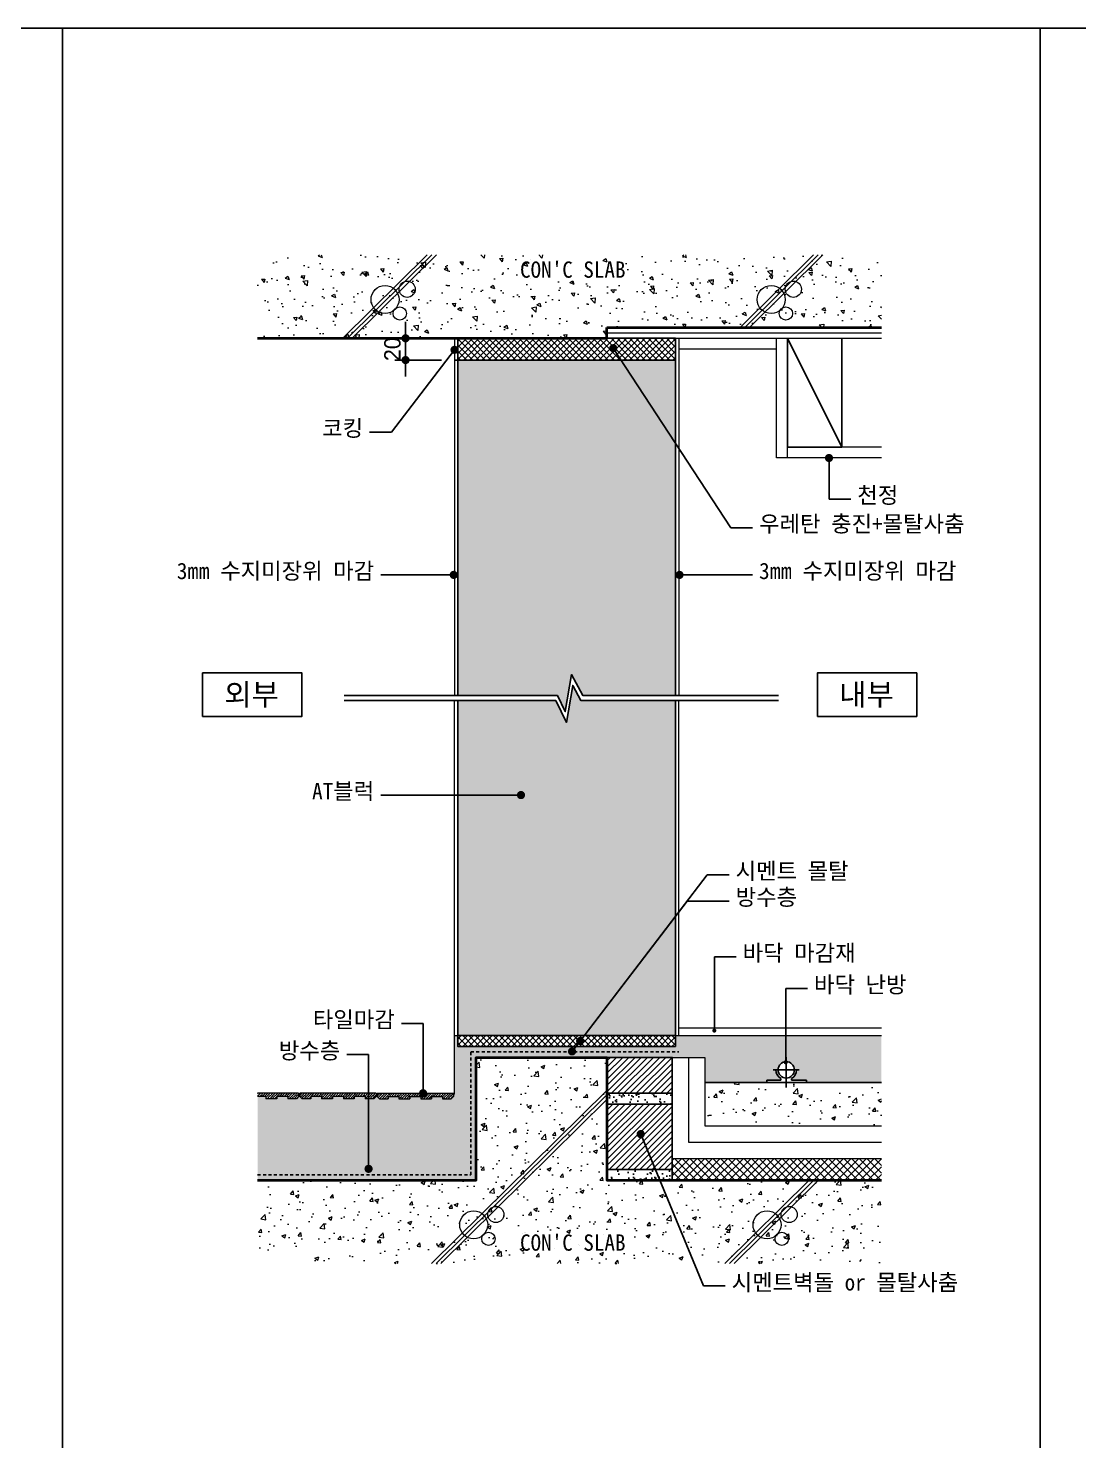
# Model space of a CAD drawing. Header units: millimetres. Extents: x 251300 to 259188, y 17948 to 29188.
# Drawn here: x 254831 to 256762, y 20651 to 23248 of the extents above; entities that cross this region are included whole.
import ezdxf
from ezdxf.enums import TextEntityAlignment as Align

# ---------------------------------------------------------------- set-up
doc = ezdxf.new("R2010")
doc.units = ezdxf.units.MM
doc.header["$MEASUREMENT"] = 0
doc.linetypes.add('HID', pattern=[2, 1.1, -0.9])
doc.layers.get('0').update_dxf_attribs({"linetype": 'CONTINUOUS'})
for name, color, linetype in [('A-ANNO-TEXT010', 7, 'CONTINUOUS'), ('CEIL', 5, 'CONTINUOUS'), ('DIM', 7, 'CONTINUOUS'), ('FIN2', 5, 'CONTINUOUS'), ('HAT', 5, 'CONTINUOUS'), ('SYM', 7, 'CONTINUOUS'), ('TEX', 3, 'CONTINUOUS')]:
    doc.layers.add(name, color=color, linetype=linetype)
for name, color, linetype, lineweight in [('A-CONC-LIN1', 2, 'CONTINUOUS', 40), ('A-ELEV-LIN3', 8, 'CONTINUOUS', 18), ('A-MKXS-LEAD', 7, 'CONTINUOUS', 25), ('A-SECT-LIN1', 4, 'CONTINUOUS', 25), ('A-WAXM-BLOC', 3, 'CONTINUOUS', 25), ('A-XXXX-FIN2', 6, 'CONTINUOUS', 20), ('A-XXXX-HATC', 8, 'CONTINUOUS', 18), ('A-XXXX-TABL', 7, 'CONTINUOUS', 25), ('A-XXXX-TXT2', 3, 'CONTINUOUS', 25), ('S-XXXX-HATC', 8, 'CONTINUOUS', 18)]:
    doc.layers.add(name, color=color, linetype=linetype, lineweight=lineweight)
doc.styles.get("Standard").update_dxf_attribs({"font": 'SIMPLEX.shx'})
doc.styles.add('견고딕', font='HY견고딕')
doc.styles.add('돋움체', font='')
doc.styles.add('돋음', font='')
doc.styles.get('돋움체').set_extended_font_data('DotumChe')
doc.styles.get('돋음').set_extended_font_data('Dotum')
doc.linetypes.add('단열재', pattern='A,0.000125,-0.125,[134,ltypeshp.shx,S=0.125,R=0,X=-0.125,Y=0],-0.25,[134,ltypeshp.shx,S=0.125,R=180,X=0.125,Y=0],-0.125', length=0.5001250000000002)
doc.dimstyles.new('ISO-25', dxfattribs={"dimtxt": 2.5, "dimasz": 2.5, "dimexe": 1.25, "dimexo": 0.625, "dimtad": 1, "dimtxsty": 'Standard', "dimcen": 2.5, "dimadec": 0, "dimazin": 0, "dimtfac": 1, "dimtmove": 0, "dimatfit": 3, "dimfxl": 1, "dimarcsym": 0})

# ---------------------------------------------------------------- blocks, each defined once
blk = doc.blocks.new('_Dot')
at = {"color": 0, "linetype": 'ByBlock', "lineweight": -2}
blk.add_line((-0.5, 0), (-1, 0), dxfattribs=at)
at = {"color": 0, "linetype": 'ByBlock', "const_width": 0.5}
blk.add_lwpolyline([(-0.25, 0, 1), (0.25, 0, 1)], format="xyb", close=True, dxfattribs=at)
blk = doc.blocks.new('*D24')
at = {"layer": 'DIM', "color": 7, "lineweight": -2, "transparency": 16777216}
for p, q in [((255524.3169326774, 22692.55205696768), (255524.3169326774, 22707.55205696768)), ((255590.3169326774, 22677.55205696768), (255504.3169326774, 22677.55205696768)), ((255524.3169326774, 22637.55205696768), (255524.3169326774, 22677.55205696768)), ((255590.3169326774, 22637.55205696768), (255504.3169326774, 22637.55205696768)), ((255524.3169326774, 22622.55205696768), (255524.3169326774, 22607.55205696768))]:
    blk.add_line(p, q, dxfattribs=at)
at = {"layer": 'DIM', "color": 7, "lineweight": -2, "transparency": 16777216, "xscale": 15, "yscale": 15, "zscale": 15}
for p, rotation in [((255524.3169326774, 22677.55205696768), 270), ((255524.3169326774, 22637.55205696768), 90)]:
    blk.add_blockref('_Dot', p, dxfattribs=dict(at, rotation=rotation))
at = {"layer": 'DIM', "color": 3, "transparency": 16777216, "insert": (255500.2965798958, 22657.55205696772), "char_height": 30, "attachment_point": 5, "rotation": 90, "style": '돋음'}
blk.add_mtext('20', dxfattribs=at)

msp = doc.modelspace()

# ---------------------------------------------------------------- hatches: boundary and pattern name
at = {"layer": 'A-XXXX-HATC', "ltscale": 2}
h = msp.add_hatch(dxfattribs=at)
h.set_pattern_fill('AR-CONC', color=256, scale=0.4)
h.set_pattern_definition([(310, (255755.529993424, 22754.16423233476), (72.87386759840159, 6.375634215561229), [7.620000000000001, -83.82000000000001]), (5, (255755.529993424, 22754.16423233476), (-14.09713039026679, -76.422657152872), [6.096, -67.056]), (259.549, (255761.602793424, 22754.69553233479), (58.77700066638372, -70.04667512811675), [6.476000000000001, -71.236]), (313.8158, (255755.529993424, 22733.84423233469), (108.431616356852, 16.81693117309086), [11.42999999999997, -125.7299999999997]), (263.3644, (255764.5659534241, 22735.24563233478), (94.96169378649486, -98.97022235601969), [9.714000000000002, -106.854]), (8.81599999999998, (255755.529993424, 22733.84423233469), (94.96184232557357, -98.97004714423908), [9.144, -100.584]), (339, (255765.689993424, 22738.92423233476), (60.64595193415332, 40.90620740670499), [7.619999999999983, -83.81999999999978]), (33.99999999999997, (255765.689993424, 22738.92423233476), (24.72081133905884, -73.6751864489277), [6.095999999999992, -67.05599999999987]), (288.5486, (255770.7437934241, 22742.3330723347), (85.36659630804978, -32.76914308642297), [6.476000000000001, -71.236]), (322.5, (255755.529993424, 22754.16423233476), (1.235441300236727, -33.82201554926124), [0, -66.2432, 0, -68.072, 0, -67.31]), (352.5, (255755.529993424, 22754.16423233476), (26.7278650041223, -40.0722299272478), [0, -38.81120000000001, 0, -64.7192, 0, -25.654]), (32.50000000000003, (255732.873193424, 22754.16423233476), (54.23623806674856, 2.291497597069378), [0, -25.4, 0, -79.248, 0, -105.156]), (42.50000000000002, (255722.7131934241, 22754.16423233476), (59.25167255440722, -10.17059641333321), [0, -33.01999999999989, 0, -52.62879999999987, 0, -74.67599999999979])])
h.paths.add_polyline_path([(255854.3169326774, 22677.55205696768), (255894.3169326774, 22677.55205696768), (255894.3169326774, 22697.55205696768), (256398.8418628123, 22697.55205696768), (256398.8418628123, 22830.77640770183), (255252.3374988258, 22830.77640770183), (255252.3374988258, 22677.55205696768), (255654.3169326774, 22677.55205696768)])
h = msp.add_hatch(dxfattribs=at)
h.set_pattern_fill('DOTS', color=256, scale=8)
h.set_pattern_definition([(0, (267594.1014837556, 38313.79535520943), (6.35, 12.7), [0, -12.7])])
h.paths.add_polyline_path([(255803.2841523926, 22020.77531860483), (255817.7624330538, 21991.18416317278), (255829.3542412907, 22059.20047135156), (255850.2060185222, 22020.77531860483), (256020.3169326774, 22020.77531860483), (256020.3169326774, 22637.55205696768), (255620.3169326774, 22637.55205696768), (255620.3169326774, 22020.77531860483)])
h.paths.add_polyline_path([(255620.3169326774, 21395.572147038), (256020.3169326774, 21395.572147038), (256020.3169326774, 22011.43541594821), (255846.6130527268, 22011.43541594821), (255831.5153806527, 22039.25704233156), (255819.9235724156, 21971.2407341529), (255800.2572269953, 22011.43541594821), (255620.3169326774, 22011.43541594821)])
h = msp.add_hatch(dxfattribs=at)
h.set_pattern_fill('AR-SAND', color=256, scale=0.4)
h.set_pattern_definition([(37.50000000000001, (255366.9879352244, 22394.55607498175), (-0.6400125183936183, 19.57652949317369), [0, -15.4432, 0, -17.272, 0, -16.51]), (7.499999999999999, (255366.9879352244, 22394.55607498175), (17.98093132552011, 28.67300402273417), [0, -8.3312, 0, -13.9192, 0, -5.334000000000001]), (327.5, (255354.4911352246, 22394.55607498175), (31.63969480965832, 0.05748738714183049), [0, -5.08, 0, -18.288, 0, -23.876]), (317.5, (255354.4911352246, 22394.55607498175), (30.54225809889189, 8.917172930288652), [0, -2.54, 0, -11.9888, 0, -13.716])])
edge = h.paths.add_edge_path()
edge.add_line((256026.3169326774, 21395.572147038), (256020.3169326774, 21395.572147038))
edge.add_line((256020.3169326774, 21395.572147038), (256020.3169326774, 21375.572147038))
edge.add_line((256020.3169326774, 21375.572147038), (255620.3169326774, 21375.572147038))
edge.add_line((255620.3169326774, 21375.572147038), (255620.3169326774, 21395.572147038))
edge.add_line((255620.3169326774, 21395.572147038), (255614.3169326774, 21395.572147038))
edge.add_line((255614.3169326774, 21395.572147038), (255614.3169326774, 21287.572147038))
edge.add_line((255614.3169326774, 21287.572147038), (255612.1940298344, 21287.572147038))
edge.add_line((255612.1940298342, 21287.572147038), (255612.1940298342, 21283.572147038))
edge.add_line((255612.1940298342, 21283.572147038), (255608.1940298342, 21279.572147038))
edge.add_line((255608.1940298342, 21279.572147038), (255592.1940298342, 21279.572147038))
edge.add_line((255592.1940298342, 21279.572147038), (255592.1940298342, 21283.572147038))
edge.add_line((255592.1940298342, 21283.572147038), (255572.1940298342, 21283.572147038))
edge.add_line((255572.1940298342, 21283.572147038), (255572.1940298342, 21279.572147038))
edge.add_line((255572.1940298342, 21279.572147038), (255552.1940298342, 21279.572147038))
edge.add_line((255552.1940298342, 21279.572147038), (255552.1940298342, 21283.572147038))
edge.add_line((255552.1940298342, 21283.572147038), (255532.1940298342, 21283.572147038))
edge.add_line((255532.1940298342, 21283.572147038), (255532.1940298342, 21279.572147038))
edge.add_line((255532.1940298342, 21279.572147038), (255512.1940298342, 21279.572147038))
edge.add_line((255512.1940298342, 21279.572147038), (255512.1940298342, 21283.572147038))
edge.add_line((255512.1940298342, 21283.572147038), (255492.1940298342, 21283.572147038))
edge.add_line((255492.1940298342, 21283.572147038), (255492.1940298342, 21279.572147038))
edge.add_line((255492.1940298342, 21279.572147038), (255476.1940298342, 21279.572147038))
edge.add_line((255476.1940298342, 21279.572147038), (255472.1940298342, 21283.572147038))
edge.add_line((255472.1940298342, 21283.572147038), (255472.1940298342, 21287.572147038))
edge.add_line((255472.1940298342, 21287.572147038), (255469.9853769248, 21287.572147038))
edge.add_line((255469.9853769248, 21287.572147038), (255469.9853769248, 21283.572147038))
edge.add_line((255469.9853769248, 21283.572147038), (255465.9853769248, 21279.572147038))
edge.add_line((255465.9853769248, 21279.572147038), (255449.9853769248, 21279.572147038))
edge.add_line((255449.9853769248, 21279.572147038), (255449.9853769248, 21283.572147038))
edge.add_line((255449.9853769248, 21283.572147038), (255429.9853769248, 21283.572147038))
edge.add_line((255429.9853769248, 21283.572147038), (255429.9853769248, 21279.572147038))
edge.add_line((255429.9853769248, 21279.572147038), (255409.9853769248, 21279.572147038))
edge.add_line((255409.9853769248, 21279.572147038), (255409.9853769248, 21283.572147038))
edge.add_line((255409.9853769248, 21283.572147038), (255389.9853769248, 21283.572147038))
edge.add_line((255389.9853769248, 21283.572147038), (255389.9853769248, 21279.572147038))
edge.add_line((255389.9853769248, 21279.572147038), (255369.9853769248, 21279.572147038))
edge.add_line((255369.9853769248, 21279.572147038), (255369.9853769248, 21283.572147038))
edge.add_line((255369.9853769248, 21283.572147038), (255349.9853769248, 21283.572147038))
edge.add_line((255349.9853769248, 21283.572147038), (255349.9853769248, 21279.572147038))
edge.add_line((255349.9853769248, 21279.572147038), (255333.9853769248, 21279.572147038))
edge.add_line((255333.9853769248, 21279.572147038), (255329.9853769248, 21283.572147038))
edge.add_line((255329.9853769248, 21283.572147038), (255329.9853769248, 21287.572147038))
edge.add_line((255329.9853769248, 21287.572147038), (255327.7767240154, 21287.572147038))
edge.add_line((255327.7767240154, 21287.572147038), (255327.7767240154, 21283.572147038))
edge.add_line((255327.7767240154, 21283.572147038), (255323.7767240154, 21279.572147038))
edge.add_line((255323.7767240154, 21279.572147038), (255307.7767240154, 21279.572147038))
edge.add_line((255307.7767240154, 21279.572147038), (255307.7767240154, 21283.572147038))
edge.add_line((255307.7767240154, 21283.572147038), (255287.7767240154, 21283.572147038))
edge.add_line((255287.7767240154, 21283.572147038), (255287.7767240154, 21279.572147038))
edge.add_line((255287.7767240154, 21279.572147038), (255267.7767240154, 21279.572147038))
edge.add_line((255267.7767240154, 21279.572147038), (255267.7767240154, 21283.572147038))
edge.add_line((255267.7767240154, 21283.572147038), (255252.3374988258, 21283.572147038))
edge.add_line((255252.3374988258, 21283.572147038), (255252.3374988258, 21149.572147038))
edge.add_line((255252.3374988258, 21149.572147038), (255252.3374988258, 21129.572147038))
edge.add_line((255252.3374988258, 21129.572147038), (255654.3169326774, 21129.572147038))
edge.add_line((255654.3169326774, 21129.572147038), (255654.3169326774, 21355.572147038))
edge.add_line((255654.3169326774, 21355.572147038), (255894.3169326774, 21355.572147038))
edge.add_line((255894.3169326774, 21355.572147038), (256014.3169326774, 21355.572147038))
edge.add_line((256014.3169326774, 21355.572147038), (256044.3169326774, 21355.572147038))
edge.add_line((256044.3169326774, 21355.572147038), (256074.3169326774, 21355.572147038))
edge.add_line((256074.3169326774, 21355.572147038), (256074.3169326774, 21309.572147038))
edge.add_line((256074.3169326774, 21309.572147038), (256188.3169326774, 21309.572147038))
edge.add_line((256188.3169326774, 21309.572147038), (256188.3169326774, 21313.572147038))
edge.add_line((256188.3169326774, 21313.572147038), (256213.877079065, 21313.572147038))
edge.add_line((256213.877079065, 21313.572147038), (256213.877079065, 21316.41665261663))
edge.add_arc((256223.877079069, 21332.57214704033), 19.000000004092, -179.99999999297881, -121.75686386619827, ccw=False)
edge.add_line((256204.877079065, 21332.572147038), (256208.877079065, 21332.572147038))
edge.add_arc((256223.877079065, 21332.572147038), 15, 90, 180, ccw=False)
edge.add_arc((256223.877079065, 21332.572147038), 15.00000000000291, 0, 90, ccw=False)
edge.add_line((256238.877079065, 21332.572147038), (256242.877079065, 21332.572147038))
edge.add_arc((256223.8770790648, 21332.572147038), 19.00000000003376, -58.24313612673802, 0, ccw=False)
edge.add_line((256233.877079069, 21316.41665261907), (256233.877079065, 21313.57214703812))
edge.add_line((256233.877079065, 21313.572147038), (256261.2963196254, 21313.572147038))
edge.add_line((256261.2963196254, 21313.572147038), (256261.2963196273, 21309.572147038))
edge.add_line((256261.2963196273, 21309.572147038), (256398.8418628123, 21309.572147038))
edge.add_line((256398.8418628123, 21309.572147038), (256398.8418628123, 21395.572147038))
edge.add_line((256398.8418628123, 21395.572147038), (256026.3169326774, 21395.572147038))
h = msp.add_hatch(dxfattribs=at)
h.set_pattern_fill('_USER', color=256, scale=8, angle=44.99999999999999, double=1, pattern_type=0)
h.set_pattern_definition([(44.99999999999999, (255820.3169326774, 21385.572147038), (-5.65685424949238, 5.656854249492381), []), (135, (255820.3169326774, 21385.572147038), (-5.656854249492381, -5.65685424949238), [])])
h.paths.add_polyline_path([(255620.3169326774, 21395.572147038), (256020.3169326774, 21395.572147038), (256020.3169326774, 21375.572147038), (255620.3169326774, 21375.572147038)])
h = msp.add_hatch(dxfattribs=at)
h.set_pattern_fill('AR-CONC', color=256, scale=0.4)
h.set_pattern_definition([(49.99999999999999, (255895.649368214, 21052.95997167093), (72.87386759840159, -6.375634215561229), [7.620000000000001, -83.82000000000001]), (355, (255895.649368214, 21052.95997167093), (-14.09713039026679, 76.422657152872), [6.096, -67.056]), (100.451, (255901.722168214, 21052.42867167101), (58.77700066638372, 70.04667512811675), [6.476000000000001, -71.236]), (46.1842, (255895.649368214, 21073.27997167099), (108.431616356852, -16.81693117309086), [11.43, -125.73]), (96.6356, (255904.6853282141, 21071.8785716709), (94.96169378649486, 98.97022235601969), [9.714, -106.854]), (351.1840000000001, (255895.649368214, 21073.27997167099), (94.96184232557357, 98.97004714423908), [9.144, -100.584]), (21, (255905.809368214, 21068.19997167092), (60.64595193415332, -40.90620740670499), [7.620000000000001, -83.82000000000001]), (326.0000000000001, (255905.809368214, 21068.19997167092), (24.72081133905884, 73.6751864489277), [6.096, -67.056]), (71.4514, (255910.8631682141, 21064.79113167099), (85.36659630804978, 32.76914308642297), [6.476000000000001, -71.236]), (37.50000000000001, (255895.649368214, 21052.95997167093), (1.235441300236727, 33.82201554926124), [0, -66.2432, 0, -68.072, 0, -67.31]), (7.499999999999999, (255895.649368214, 21052.95997167093), (26.7278650041223, 40.0722299272478), [0, -38.81120000000001, 0, -64.7192, 0, -25.654]), (327.5, (255872.992568214, 21052.95997167093), (54.23623806674856, -2.291497597069378), [0, -25.4, 0, -79.248, 0, -105.156]), (317.5, (255862.8325682139, 21052.95997167093), (59.25167255440722, 10.17059641333321), [0, -33.02, 0, -52.62880000000001, 0, -74.676])])
h.paths.add_polyline_path([(255252.3374988258, 21129.572147038), (255252.3374988258, 20976.34779630385), (256398.8418628123, 20976.34779630385), (256398.8418628123, 21129.572147038), (255894.3169326774, 21129.572147038), (255894.3169326774, 21355.572147038), (255654.3169326774, 21355.572147038), (255654.3169326774, 21129.572147038)])
h = msp.add_hatch(dxfattribs=at)
h.set_pattern_fill('_USER', color=256, scale=8, angle=44.99999999999999, pattern_type=0)
h.set_pattern_definition([(44.99999999999999, (255331.3540419748, 22392.55607498175), (-5.65685424949238, 5.656854249492381), [])])
h.paths.add_polyline_path([(255894.3169326774, 21149.572147038), (256014.3169326774, 21149.572147038), (256014.3169326774, 21169.572147038), (256014.3169326774, 21269.572147038), (255894.3169326774, 21269.572147038)])
h.paths.add_polyline_path([(255894.3169326774, 21355.572147038), (255894.3169326774, 21289.572147038), (256014.3169326774, 21289.572147038), (256014.3169326774, 21355.572147038)])
h = msp.add_hatch(dxfattribs=at)
h.set_pattern_fill('AR-CONC', color=256, scale=0.4)
h.set_pattern_definition([(49.99999999999999, (256236.5793977448, 21269.572147038), (72.87386759840159, -6.375634215561229), [7.620000000000001, -83.82000000000001]), (355, (256236.5793977448, 21269.572147038), (-14.09713039026679, 76.422657152872), [6.096, -67.056]), (100.451, (256242.6521977448, 21269.04084703797), (58.77700066638372, 70.04667512811675), [6.476000000000001, -71.236]), (46.1842, (256236.5793977448, 21289.89214703807), (108.431616356852, -16.81693117309086), [11.43, -125.73]), (96.6356, (256245.6153577448, 21288.49074703798), (94.96169378649486, 98.97022235601969), [9.714, -106.854]), (351.1840000000001, (256236.5793977448, 21289.89214703807), (94.96184232557357, 98.97004714423908), [9.144, -100.584]), (21, (256246.7393977447, 21284.81214703799), (60.64595193415332, -40.90620740670499), [7.620000000000001, -83.82000000000001]), (326.0000000000001, (256246.7393977447, 21284.81214703799), (24.72081133905884, 73.6751864489277), [6.096, -67.056]), (71.4514, (256251.7931977448, 21281.40330703806), (85.36659630804978, 32.76914308642297), [6.476000000000001, -71.236]), (37.50000000000001, (256236.5793977448, 21269.572147038), (1.235441300236727, 33.82201554926124), [0, -66.2432, 0, -68.072, 0, -67.31]), (7.499999999999999, (256236.5793977448, 21269.572147038), (26.7278650041223, 40.0722299272478), [0, -38.81120000000001, 0, -64.7192, 0, -25.654]), (327.5, (256213.9225977448, 21269.572147038), (54.23623806674856, -2.291497597069378), [0, -25.4, 0, -79.248, 0, -105.156]), (317.5, (256203.7625977447, 21269.572147038), (59.25167255440722, 10.17059641333321), [0, -33.02, 0, -52.62880000000001, 0, -74.676])])
h.paths.add_polyline_path([(256074.3169326774, 21229.572147038), (256398.8418628123, 21229.572147038), (256398.8418628123, 21309.572147038), (256261.2963196273, 21309.572147038), (256223.877079065, 21309.572147038), (256188.3169326774, 21309.572147038), (256074.3169326774, 21309.572147038)])
h = msp.add_hatch(dxfattribs=at)
h.set_pattern_fill('ANSI35', color=256)
h.set_pattern_definition([(44.99999999999999, (255432.2657643299, 21284.572147038), (-4.490128060534576, 4.490128060534577), []), (44.99999999999999, (255436.75589433, 21284.572147038), (-4.490128060534576, 4.490128060534577), [7.9375, -1.5875, 0, -1.5875])])
h.paths.add_polyline_path([(255329.9853769248, 21283.572147038), (255333.9853769248, 21279.572147038), (255349.9853769248, 21279.572147038), (255349.9853769248, 21283.572147038), (255369.9853769248, 21283.572147038), (255369.9853769248, 21279.572147038), (255389.9853769248, 21279.572147038), (255389.9853769248, 21283.572147038), (255409.9853769248, 21283.572147038), (255409.9853769248, 21279.572147038), (255429.9853769248, 21279.572147038), (255429.9853769248, 21283.572147038), (255449.9853769248, 21283.572147038), (255449.9853769248, 21279.572147038), (255465.9853769248, 21279.572147038), (255469.9853769248, 21283.572147038), (255469.9853769248, 21287.572147038), (255469.9853769248, 21289.572147038), (255329.9853769248, 21289.572147038), (255329.9853769248, 21287.572147038)])
h.paths.add_polyline_path([(255472.1940298342, 21283.572147038), (255476.1940298342, 21279.572147038), (255492.1940298342, 21279.572147038), (255492.1940298342, 21283.572147038), (255512.1940298342, 21283.572147038), (255512.1940298342, 21279.572147038), (255532.1940298342, 21279.572147038), (255532.1940298342, 21283.572147038), (255552.1940298342, 21283.572147038), (255552.1940298342, 21279.572147038), (255572.1940298342, 21279.572147038), (255572.1940298342, 21283.572147038), (255592.1940298342, 21283.572147038), (255592.1940298342, 21279.572147038), (255608.1940298342, 21279.572147038), (255612.1940298342, 21283.572147038), (255612.1940298342, 21287.572147038), (255612.1940298342, 21289.572147038), (255472.1940298342, 21289.572147038), (255472.1940298342, 21287.572147038)])
h.paths.add_polyline_path([(255267.7767240154, 21283.572147038), (255267.7767240154, 21279.572147038), (255287.7767240154, 21279.572147038), (255287.7767240154, 21283.572147038), (255307.7767240154, 21283.572147038), (255307.7767240154, 21279.572147038), (255323.7767240154, 21279.572147038), (255327.7767240154, 21283.572147038), (255327.7767240154, 21287.572147038), (255327.7767240154, 21289.572147038), (255252.3374988258, 21289.572147038), (255252.3374988258, 21283.572147038)])
h = msp.add_hatch(dxfattribs=at)
h.set_pattern_fill('_USER', color=256, scale=10, angle=44.99999999999999, double=1, pattern_type=0)
h.set_pattern_definition([(44.99999999999999, (255381.8065349884, 22371.95607498177), (-7.071067811865475, 7.071067811865476), []), (135, (255381.8065349884, 22371.95607498177), (-7.071067811865476, -7.071067811865475), [])])
h.paths.add_polyline_path([(256014.3169326774, 21129.572147038), (256398.8418628123, 21129.572147038), (256398.8418628123, 21169.572147038), (256014.3169326774, 21169.572147038), (256014.3169326774, 21149.572147038)])
at = {"layer": 'HAT'}
h = msp.add_hatch(dxfattribs=at)
h.set_pattern_fill('AR-SAND', color=256, scale=0.4)
h.set_pattern_definition([(37.50000000000001, (255954.3169326774, 21209.572147038), (-0.6400125183936183, 19.57652949317369), [0, -15.4432, 0, -17.272, 0, -16.51]), (7.499999999999999, (255954.3169326774, 21209.572147038), (17.98093132552011, 28.67300402273417), [0, -8.3312, 0, -13.9192, 0, -5.334000000000001]), (327.5, (255941.8201326773, 21209.572147038), (31.63969480965832, 0.05748738714183049), [0, -5.08, 0, -18.288, 0, -23.876]), (317.5, (255941.8201326773, 21209.572147038), (30.54225809889189, 8.917172930288652), [0, -2.54, 0, -11.9888, 0, -13.716])])
h.paths.add_polyline_path([(255894.3169326774, 21277.95687537366), (255894.3169326774, 21269.572147038), (256014.3169326774, 21269.572147038), (256014.3169326774, 21289.572147038), (255894.3169326774, 21289.572147038), (255894.3169326774, 21286.39398165599)])
h.paths.add_polyline_path([(255894.3169326774, 21129.572147038), (256014.3169326774, 21129.572147038), (256014.3169326774, 21149.572147038), (255894.3169326774, 21149.572147038)])
at = {"layer": 'S-XXXX-HATC'}
h = msp.add_hatch(dxfattribs=at)
h.set_pattern_fill('_USER', color=256, scale=8, angle=44.99999999999999, double=1, pattern_type=0)
h.set_pattern_definition([(44.99999999999999, (255820.3169326774, 22657.55205696768), (-5.65685424949238, 5.656854249492381), []), (135, (255820.3169326774, 22657.55205696768), (-5.656854249492381, -5.65685424949238), [])])
h.paths.add_polyline_path([(255620.3169326774, 22637.55205696768), (256020.3169326774, 22637.55205696768), (256020.3169326774, 22677.55205696768), (255894.3169326774, 22677.55205696768), (255620.3169326774, 22677.55205696768)])

# ---------------------------------------------------------------- linework, layer by layer
at = {"layer": 'A-ANNO-TEXT010'}
for points in [[(255151.1284465139, 21982.49928001145), (255333.8545611634, 21982.49928001145), (255333.8545611634, 22062.49928001145), (255151.1284465139, 22062.49928001145)], [(256281.1598341235, 21982.49928001145), (256463.8859487731, 21982.49928001145), (256463.8859487731, 22062.49928001145), (256281.1598341235, 22062.49928001145)]]:
    msp.add_lwpolyline(points, close=True, dxfattribs=at)
at = {"layer": 'A-CONC-LIN1'}
for p, q in [((255252.3374988258, 22677.55205696768), (255894.3169326774, 22677.55205696768)), ((255894.3169326774, 22677.55205696768), (255894.3169326774, 22697.55205696768)), ((255894.3169326774, 22697.55205696768), (256398.8418628123, 22697.55205696768))]:
    msp.add_line(p, q, dxfattribs=at)
msp.add_lwpolyline([(255252.3374988258, 21129.572147038), (255654.3169326774, 21129.572147038), (255654.3169326774, 21355.572147038), (255894.3169326774, 21355.572147038), (255894.3169326774, 21129.572147038), (256398.8418628123, 21129.572147038)], dxfattribs=at)
at = {"layer": 'A-ELEV-LIN3'}
for p, q in [((255327.7767240154, 21289.572147038), (255252.3374988258, 21289.572147038)), ((255267.7767240154, 21283.572147038), (255252.3374988258, 21283.572147038)), ((255267.7767240154, 21283.572147038), (255267.7767240154, 21279.572147038)), ((255287.7767240154, 21279.572147038), (255267.7767240154, 21279.572147038)), ((255287.7767240154, 21283.572147038), (255287.7767240154, 21279.572147038)), ((255307.7767240154, 21283.572147038), (255287.7767240154, 21283.572147038)), ((255307.7767240154, 21283.572147038), (255307.7767240154, 21279.572147038)), ((255323.7767240154, 21279.572147038), (255307.7767240154, 21279.572147038)), ((255327.7767240154, 21283.572147038), (255323.7767240154, 21279.572147038)), ((255327.7767240154, 21289.572147038), (255327.7767240154, 21283.572147038)), ((255327.7767240154, 21287.572147038), (255329.9853769248, 21287.572147038)), ((255469.9853769248, 21289.572147038), (255329.9853769248, 21289.572147038)), ((255329.9853769248, 21289.572147038), (255329.9853769248, 21283.572147038)), ((255329.9853769248, 21283.572147038), (255333.9853769248, 21279.572147038)), ((255349.9853769248, 21279.572147038), (255333.9853769248, 21279.572147038)), ((255369.9853769248, 21283.572147038), (255349.9853769248, 21283.572147038)), ((255349.9853769248, 21283.572147038), (255349.9853769248, 21279.572147038)), ((255369.9853769248, 21283.572147038), (255369.9853769248, 21279.572147038)), ((255389.9853769248, 21279.572147038), (255369.9853769248, 21279.572147038)), ((255409.9853769248, 21283.572147038), (255389.9853769248, 21283.572147038)), ((255389.9853769248, 21283.572147038), (255389.9853769248, 21279.572147038)), ((255409.9853769248, 21283.572147038), (255409.9853769248, 21279.572147038)), ((255429.9853769248, 21279.572147038), (255409.9853769248, 21279.572147038)), ((255429.9853769248, 21283.572147038), (255429.9853769248, 21279.572147038)), ((255449.9853769248, 21283.572147038), (255429.9853769248, 21283.572147038)), ((255449.9853769248, 21283.572147038), (255449.9853769248, 21279.572147038)), ((255465.9853769248, 21279.572147038), (255449.9853769248, 21279.572147038)), ((255469.9853769248, 21283.572147038), (255465.9853769248, 21279.572147038)), ((255469.9853769248, 21289.572147038), (255469.9853769248, 21283.572147038)), ((255469.9853769248, 21287.572147038), (255472.1940298342, 21287.572147038)), ((255472.1940298342, 21289.572147038), (255612.1940298342, 21289.572147038)), ((255472.1940298342, 21289.572147038), (255472.1940298342, 21283.572147038)), ((255472.1940298342, 21283.572147038), (255476.1940298342, 21279.572147038)), ((255476.1940298342, 21279.572147038), (255492.1940298342, 21279.572147038)), ((255492.1940298342, 21283.572147038), (255512.1940298342, 21283.572147038)), ((255492.1940298342, 21283.572147038), (255492.1940298342, 21279.572147038)), ((255512.1940298342, 21283.572147038), (255512.1940298342, 21279.572147038)), ((255512.1940298342, 21279.572147038), (255532.1940298342, 21279.572147038)), ((255532.1940298342, 21283.572147038), (255532.1940298342, 21279.572147038)), ((255532.1940298342, 21283.572147038), (255552.1940298342, 21283.572147038)), ((255552.1940298342, 21283.572147038), (255552.1940298342, 21279.572147038)), ((255552.1940298342, 21279.572147038), (255572.1940298342, 21279.572147038)), ((255572.1940298342, 21283.572147038), (255572.1940298342, 21279.572147038)), ((255572.1940298342, 21283.572147038), (255592.1940298342, 21283.572147038)), ((255592.1940298342, 21283.572147038), (255592.1940298342, 21279.572147038)), ((255592.1940298342, 21279.572147038), (255608.1940298342, 21279.572147038)), ((255612.1940298342, 21283.572147038), (255608.1940298342, 21279.572147038)), ((255612.1940298342, 21289.572147038), (255612.1940298342, 21283.572147038)), ((255614.3169326774, 21287.572147038), (255612.1940298342, 21287.572147038))]:
    msp.add_line(p, q, dxfattribs=at)
at = {"layer": 'A-MKXS-LEAD', "const_width": 7.50000007500136}
for points in [[(255610.56693264, 22656.34706674009, 1), (255618.066932715, 22656.34706674009, 1)], [(255902.2548403165, 22659.40565909113, 1), (255909.7548403914, 22659.40565909113, 1)], [(256298.8293977074, 22457.55205696768, 1), (256306.3293977824, 22457.55205696768, 1)], [(255609.0628916989, 22242.58334021846, 1), (255616.5628917739, 22242.58334021846, 1)], [(256024.0709735809, 22242.58334021846, 1), (256031.5709736559, 22242.58334021846, 1)], [(255732.6837084193, 21837.76577083678, 1), (255740.1837084943, 21837.76577083678, 1)], [(255732.6837084193, 21837.76577083678, 1), (255740.1837084943, 21837.76577083678, 1)], [(255826.56693264, 21366.46565731131, 1), (255834.066932715, 21366.46565731131, 1)], [(255826.56693264, 21366.46565731131, 1), (255834.066932715, 21366.46565731131, 1)], [(255841.4646517752, 21385.56703364383, 1), (255848.9646518501, 21385.56703364383, 1)], [(255552.8168059156, 21289.57975088857, 1), (255560.3168059906, 21289.57975088857, 1)], [(255952.7292256097, 21214.46237283397, 1), (255960.2292256846, 21214.46237283397, 1)], [(255452.5509311643, 21150.54270492086, 1), (255460.0509312392, 21150.54270492086, 1)]]:
    msp.add_lwpolyline(points, format="xyb", close=True, dxfattribs=at)
at = {"layer": 'A-SECT-LIN1', "linetype": 'HID', "ltscale": 5}
msp.add_lwpolyline([(255252.3374988258, 21139.572147038), (255644.3169326774, 21139.572147038), (255644.3169326774, 21365.572147038), (256026.3169326774, 21365.572147038)], dxfattribs=at)
at = {"layer": 'A-WAXM-BLOC'}
for p, q in [((255620.3169326774, 22637.55205696768), (255614.3169326774, 22637.55205696768)), ((255620.3169326774, 22637.55205696768), (255620.3169326774, 22020.77531860483)), ((256020.3169326774, 22637.55205696768), (256020.3169326774, 22020.77531860483)), ((255620.3169326774, 21395.572147038), (255620.3169326774, 22011.43541594821)), ((256020.3169326774, 21395.572147038), (256020.3169326774, 22011.43541594821)), ((256020.3169326774, 21395.572147038), (255620.3169326774, 21395.572147038))]:
    msp.add_line(p, q, dxfattribs=at)
for points in [[(256020.3169326774, 22637.55205696768), (255620.3169326774, 22637.55205696768), (255620.3169326774, 22677.55205696768), (256020.3169326774, 22677.55205696768)], [(255620.3169326774, 21395.572147038), (256020.3169326774, 21395.572147038), (256020.3169326774, 21375.572147038), (255620.3169326774, 21375.572147038)], [(256014.3169326774, 21289.572147038), (256014.3169326774, 21355.572147038), (255894.3169326774, 21355.572147038), (255894.3169326774, 21289.572147038)], [(256014.3169326774, 21149.572147038), (256014.3169326774, 21269.572147038), (255894.3169326774, 21269.572147038), (255894.3169326774, 21149.572147038)]]:
    msp.add_lwpolyline(points, close=True, dxfattribs=at)
at = {"layer": 'A-XXXX-FIN2'}
for p, q in [((255894.3169326774, 22677.55205696768), (256398.8418628123, 22677.55205696768)), ((256026.3169326774, 22677.55205696768), (256026.3169326774, 22020.77531860483)), ((256206.3169326774, 22457.55205696768), (256206.3169326774, 22677.55205696768)), ((256226.3169326774, 22677.55205696768), (256226.3169326774, 22477.55205696768)), ((256226.3169326774, 22457.55205696768), (256226.3169326774, 22677.55205696768)), ((256206.3169326774, 22657.55205696768), (256026.3169326774, 22657.55205696768)), ((256226.3169326774, 22477.55205696768), (256326.3169326774, 22477.55205696768)), ((256398.8418628123, 22477.55205696768), (256226.3169326774, 22477.55205696768)), ((256398.8418628123, 22457.55205696768), (256206.3169326774, 22457.55205696768)), ((255614.3169326774, 21287.572147038), (255614.3169326774, 22011.43541594821)), ((256026.3169326774, 21395.572147038), (256026.3169326774, 22011.43541594821)), ((256026.3169326774, 21409.572147038), (256398.8418628123, 21409.572147038)), ((255614.3169326774, 21395.572147038), (256026.3169326774, 21395.572147038)), ((256026.3169326774, 21395.572147038), (256398.8418628123, 21395.572147038))]:
    msp.add_line(p, q, dxfattribs=at)
at = {"layer": 'A-XXXX-HATC', "ltscale": 2}
for p, q in [((255409.1812806875, 22677.55205696768), (255564.1705849335, 22830.77640770183)), ((255417.7155719167, 22677.55205696768), (255572.7048761627, 22830.77640770183)), ((255426.249863146, 22677.55205696768), (255581.2391673919, 22830.77640770183)), ((256139.1297686799, 22697.55205696768), (256273.8886978578, 22830.77640770183)), ((256147.6640599094, 22697.55205696768), (256282.422989087, 22830.77640770183)), ((256156.1983511386, 22697.55205696768), (256290.9572803162, 22830.77640770183)), ((255572.1651105425, 20976.34779630385), (255894.3169326774, 21294.83108793868)), ((255580.6994017717, 20976.34779630385), (255894.3169326774, 21286.39398165599)), ((255589.2336930009, 20976.34779630385), (255894.3169326774, 21277.95687537366)), ((256111.2773187532, 20976.34779630385), (256266.2666229991, 21129.572147038)), ((256119.8116099824, 20976.34779630385), (256274.8009142285, 21129.572147038)), ((256128.3459012118, 20976.34779630385), (256283.3352054577, 21129.572147038))]:
    msp.add_line(p, q, dxfattribs=at)
at = {"layer": 'A-XXXX-HATC', "linetype": '단열재', "ltscale": 12}
for p, q in [((256044.3169326774, 21355.572147038), (256044.3169326774, 21199.572147038)), ((256044.3169326774, 21199.572147038), (256398.8418628123, 21199.572147038))]:
    msp.add_line(p, q, dxfattribs=at)
at = {"layer": 'A-XXXX-HATC', "ltscale": 2}
for centre, radius in [((255527.2277696362, 22767.76789008691), 14.89121224549581), ((256236.9458825605, 22767.76789008691), 14.89121224549581), ((255486.5483858228, 22748.81578084808), 25.72071968125329), ((256196.2664987471, 22748.81578084808), 25.72071968125329), ((255513.6233171782, 22723.09506116684), 12.18371910995029), ((256223.3414301026, 22723.09506116684), 12.18371910995029), ((255649.5322156775, 21047.61152018425), 25.72071968125329), ((255690.2115994912, 21066.56362942309), 14.89121224549581), ((256188.6444238884, 21047.61152018425), 25.72071968125329), ((256229.3238077018, 21066.56362942309), 14.89121224549581), ((255676.6071470329, 21021.89080050302), 12.18371910995029), ((256215.7193552438, 21021.89080050302), 12.18371910995029)]:
    msp.add_circle(centre, radius, dxfattribs=at)
at = {"layer": 'A-XXXX-TABL'}
for p, q in [((251299.8083368482, 23247.62924546788), (258487.3083374964, 23247.62924546788)), ((254893.5583371723, 23247.62924546788), (254893.5583371723, 17947.62924546788)), ((256690.4333373344, 23247.62924546788), (256690.4333373344, 17947.62924546788))]:
    msp.add_line(p, q, dxfattribs=at)
at = {"layer": 'CEIL'}
for p in [(256226.3169326774, 22677.55205696768), (256326.3169326774, 22677.55205696768)]:
    msp.add_line(p, (256326.3169326774, 22477.55205696768), dxfattribs=at)
at = {"layer": 'FIN2'}
for p, q in [((256223.877079065, 21308.572147038), (256223.877079065, 21355.92124751367)), ((256223.877079065, 21300.35347916342), (256223.877079065, 21347.70257963816)), ((256199.877079065, 21332.572147038), (256247.877079065, 21332.572147038)), ((256204.877079065, 21332.572147038), (256208.877079065, 21332.572147038)), ((256238.877079065, 21332.572147038), (256242.877079065, 21332.572147038)), ((256074.3169326774, 21309.572147038), (256398.8418628123, 21309.572147038)), ((256188.3169326774, 21313.572147038), (256188.3169326774, 21309.572147038)), ((256213.877079065, 21313.572147038), (256188.3169326774, 21313.572147038)), ((256213.877079065, 21313.572147038), (256213.877079065, 21316.41665261814)), ((256233.877079065, 21313.572147038), (256233.877079065, 21316.41665261814)), ((256261.2963196254, 21313.572147038), (256233.877079065, 21313.572147038)), ((256261.2963196254, 21313.572147038), (256261.2963196273, 21309.572147038)), ((256014.3169326774, 21289.572147038), (256014.3169326774, 21269.572147038)), ((256014.3169326774, 21149.572147038), (256014.3169326774, 21129.572147038))]:
    msp.add_line(p, q, dxfattribs=at)
msp.add_circle((256223.877079065, 21332.572147038), 15, dxfattribs=at)
for radius, start, end in [(19, 180, 238.2431361274389), (15, 180, 0), (19, 301.756863872561, 0)]:
    msp.add_arc((256223.877079065, 21332.572147038), radius, start, end, dxfattribs=at)
at = {"layer": 'S-XXXX-HATC'}
for p, q in [((255614.3169326774, 22677.55205696768), (255614.3169326774, 22020.77531860483)), ((255894.3169326774, 22687.55205696768), (256398.8418628123, 22687.55205696768)), ((256014.3169326774, 21355.572147038), (256074.3169326774, 21355.572147038)), ((256074.3169326774, 21355.572147038), (256074.3169326774, 21229.572147038)), ((256074.3169326774, 21229.572147038), (256398.8418628123, 21229.572147038)), ((256014.3169326774, 21169.572147038), (256398.8418628123, 21169.572147038))]:
    msp.add_line(p, q, dxfattribs=at)
at = {"layer": 'SYM', "ltscale": 2}
for points in [[(255411.332416091, 22020.77531860483), (255803.2841523926, 22020.77531860483), (255817.7624330538, 21991.18416317278), (255829.3542412907, 22059.20047135156), (255850.2060185222, 22020.77531860483), (256209.4172811011, 22020.77531860483)], [(255411.332416091, 22011.43541594821), (255800.2572269953, 22011.43541594821), (255819.9235724156, 21971.2407341529), (255831.5153806527, 22039.25704233156), (255846.6130527268, 22011.43541594821), (256209.4172811011, 22011.43541594821)]]:
    msp.add_lwpolyline(points, dxfattribs=at)

# ---------------------------------------------------------------- texts
at = {"layer": 'A-XXXX-TXT2', "style": '돋움체'}
for p in [(255831.6064674133, 22804.39519906526), (255831.6064674133, 21015.49561432556)]:
    msp.add_text("CON'C SLAB", height=30.00000030000544, dxfattribs=at).set_placement(p, align=Align.MIDDLE)
for s, p in [('코킹', (255446.2542620868, 22488.42413982125)), ('3㎜ 수지미장위 마감', (255466.5808450394, 22225.86149489955)), ('AT블럭', (255466.5808450394, 21821.04392551787)), ('타일마감', (255504.566805953, 21401.13334133155)), ('방수층', (255404.3009312016, 21343.774363722))]:
    msp.add_text(s, height=30.00000030000544, dxfattribs=at).set_placement(p, align=Align.BOTTOM_RIGHT)
for s, p in [('천정', (256354.5793977448, 22365.2521432237)), ('우레탄 충진+몰탈사춤', (256174.0530203151, 22312.59345385682)), ('3㎜ 수지미장위 마감', (256174.0530203151, 22225.86149489955)), ('시멘트 몰탈', (256130.9186760602, 21674.19068183499)), ('방수층', (256130.9186760602, 21626.19068183499)), ('바닥 마감재', (256143.8020205073, 21523.58003464567)), ('바닥 난방', (256275.0645437358, 21465.31554729427)), ('시멘트벽돌 or 몰탈사춤', (256123.6687868474, 20917.84648386953))]:
    msp.add_text(s, height=30.00000030000544, dxfattribs=at).set_placement(p, align=Align.BOTTOM_LEFT)
at = {"layer": 'TEX', "style": '견고딕'}
for s, p in [('외부', (255191.1284465139, 22002.49928001145)), ('내부', (256321.1598341235, 22002.49928001145))]:
    msp.add_text(s, height=40, dxfattribs=at).set_placement(p)

# ---------------------------------------------------------------- dimensions: what is measured, and where the dimension line sits
at = {"layer": 'DIM'}
dim = msp.add_linear_dim(base=(255524.3169326774, 22677.55205696768), p1=(255620.3169326774, 22637.55205696768), p2=(255620.3169326774, 22677.55205696768), angle=90, text='20', dimstyle='ISO-25', override={"dimscale": 10, "dimtxt": 3, "dimasz": 1.5, "dimexe": 2, "dimexo": 3, "dimgap": 0.9, "dimdsep": 46, "dimtxsty": '돋음', "dimblk": 'Dot', "dimblk1": 'Dot', "dimblk2": 'Dot', "dimdle": 2, "dimclrd": 7, "dimclre": 7, "dimclrt": 3, "dimtix": 1}, dxfattribs=at)
dim.commit()
dim.dimension.update_dxf_attribs({"geometry": '*D24', "text_midpoint": (255500.2965798958, 22657.55205696772)})

# ---------------------------------------------------------------- leaders
at = {"layer": 'A-MKXS-LEAD'}
for points in [[(255614.3169326774, 22656.34706674009), (255498.2542620868, 22505.14598514005), (255458.2542620868, 22505.14598514005)], [(255906.0048403538, 22659.40565909113), (256122.0530203151, 22329.31529917573), (256162.0530203151, 22329.31529917573)], [(256302.5793977448, 22457.55205696768), (256302.5793977448, 22381.97398854262), (256342.5793977448, 22381.97398854262)], [(255612.8128917362, 22242.58334021846), (255518.5808450394, 22242.58334021846), (255478.5808450394, 22242.58334021846)], [(256027.8209736183, 22242.58334021846), (256122.0530203151, 22242.58334021846), (256162.0530203151, 22242.58334021846)], [(255736.4337084567, 21837.76577083678), (255518.5808450394, 21837.76577083678), (255478.5808450394, 21837.76577083678)], [(255830.3169326774, 21366.46565731131), (256078.9186760602, 21690.9125271539), (256118.9186760602, 21690.9125271539)], [(255844.3251491218, 21384.74759659153), (256042.139514997, 21642.9125271539), (256118.9186760602, 21642.9125271539)], [(256091.8020205073, 21404.7815101089), (256091.8020205073, 21540.30187996447), (256131.8020205073, 21540.30187996447)], [(256223.0645437358, 21346.51702275749), (256223.0645437358, 21482.03739261306), (256263.0645437358, 21482.03739261306)], [(255556.566805953, 21289.57975088857), (255556.566805953, 21417.85518665035), (255516.566805953, 21417.85518665035)], [(255456.3009312016, 21150.53510107035), (255456.3009312016, 21360.49620904092), (255416.3009312016, 21360.49620904092)], [(255956.479225647, 21214.45476898347), (256071.6687868474, 20935.18705374741), (256111.6687868474, 20935.18705374741)]]:
    msp.add_leader(points, dimstyle='ISO-25', override={"dimscale": 5, "dimasz": 1.5, "dimtad": 0, "dimldrblk": 'Dot'}, dxfattribs=at)

doc.saveas('drawing.dxf')
